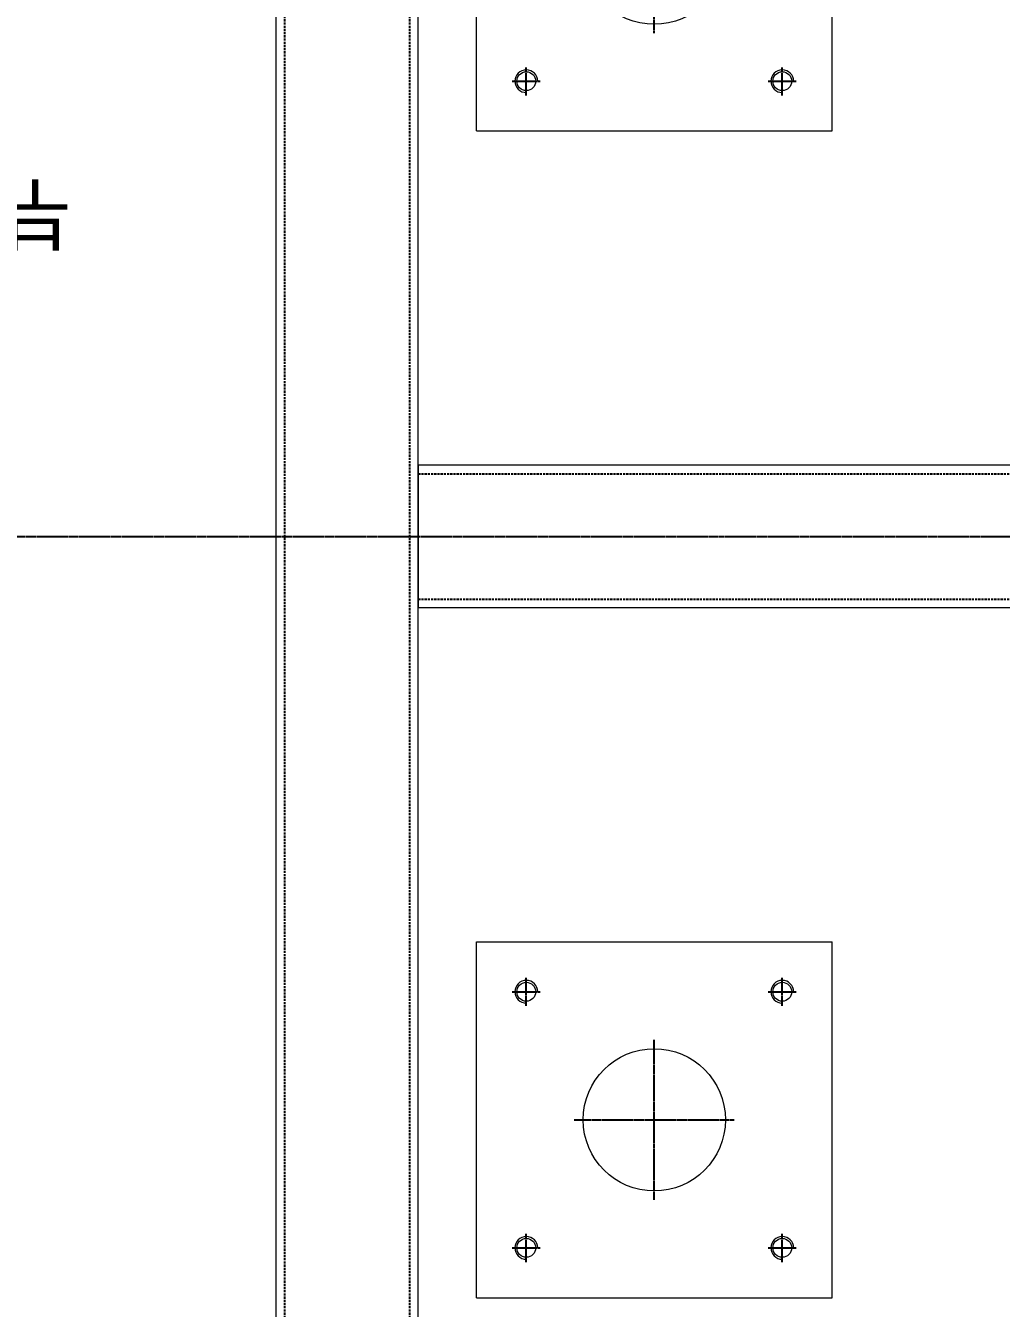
# Model space of a CAD drawing. Header units: millimetres. Extents: x -32759 to 129432, y 390 to 54305.
# Drawn here: x 17429.4 to 17772.4, y 24901.9 to 25352.7 of the extents above; entities that cross this region are included whole.
import ezdxf

# ---------------------------------------------------------------- set-up
doc = ezdxf.new("R2010")
doc.units = ezdxf.units.MM
doc.linetypes.add('CENTER', pattern=[2, 1.25, -0.25, 0.25, -0.25])
doc.linetypes.add('HIDDEN', pattern=[0.375, 0.25, -0.125])
doc.layers.add('_BODY', color=7, linetype='Continuous', lineweight=13)
doc.layers.add('CL', color=1, linetype='CENTER')
doc.layers.add('HL', color=2, linetype='HIDDEN')
doc.styles.add('한글', font='romans.shx', dxfattribs={"height": 4, "bigfont": 'whgtxt.shx'})

# ---------------------------------------------------------------- blocks, each defined once
blk = doc.blocks.new('ytutrt')
at = {"ltscale": 0.5}
blk.add_circle((311315.48, 30955.12), 25, dxfattribs=at)
at = {"layer": 'CL', "ltscale": 0.5}
for p, q in [((311315.48, 30983.25), (311315.48, 30926.98)), ((311287.35, 30955.12), (311343.61, 30955.12))]:
    blk.add_line(p, q, dxfattribs=at)
blk = doc.blocks.new('yudrr')
at = {"layer": 'CL', "ltscale": 0.5}
blk.add_line((310515.99, 31850.09), (310515.99, 31005.09), dxfattribs=at)
for p in [(-1004.49, 321.97), (-594.49, 321.97)]:
    blk.add_blockref('ytutrt', p)
blk = doc.blocks.new('fytfu')
at = {"ltscale": 0.5}
blk.add_circle((305262.18, 32187.61), 3.32, dxfattribs=at)
at = {"color": 1, "ltscale": 0.5}
blk.add_arc((305262.18, 32187.61), 4, 270, 180, dxfattribs=at)
at = {"layer": 'CL', "ltscale": 0.5}
for p, q in [((305262.18, 32192.61), (305262.18, 32182.61)), ((305257.18, 32187.61), (305267.18, 32187.61))]:
    blk.add_line(p, q, dxfattribs=at)
blk = doc.blocks.new('oerye')
at = {"ltscale": 0.5}
for p, q in [((303348.38, 32086.8), (303348.38, 31961.8)), ((303348.38, 32086.8), (303473.38, 32086.8)), ((303473.38, 32086.8), (303473.38, 31961.8)), ((303348.38, 31961.8), (303473.38, 31961.8))]:
    blk.add_line(p, q, dxfattribs=at)
blk.add_circle((303410.88, 32024.3), 25, dxfattribs=at)
at = {"layer": 'CL', "ltscale": 0.5}
for p, q in [((303410.88, 32052.43), (303410.88, 31996.16)), ((303382.75, 32024.3), (303439.02, 32024.3))]:
    blk.add_line(p, q, dxfattribs=at)
for p in [(-1896.3, -118.31), (-1806.3, -118.31), (-1896.3, -208.31), (-1806.3, -208.31)]:
    blk.add_blockref('fytfu', p)
blk = doc.blocks.new('uutetw')
for name, p in [('yudrr', (0, 0)), ('oerye', (6900.11, -747.21)), ('oerye', (7310.11, -747.21))]:
    blk.add_blockref(name, p)
blk = doc.blocks.new('uyiry')
at = {"ltscale": 0.5}
for p, q in [((283472.72, 1551.76), (282672.72, 1551.76)), ((282672.72, 1501.76), (283472.72, 1501.76))]:
    blk.add_line(p, q, dxfattribs=at)
at = {"layer": 'HL', "ltscale": 3}
for p, q in [((283472.72, 1548.76), (282672.72, 1548.76)), ((283472.72, 1504.76), (282672.72, 1504.76))]:
    blk.add_line(p, q, dxfattribs=at)
blk = doc.blocks.new('tyutfyr')
at = {"ltscale": 0.5}
for p, q in [((301101.88, 34045.84), (300801.88, 34045.84)), ((300801.88, 33995.84), (300801.88, 34045.84)), ((301101.88, 33995.84), (301101.88, 34045.84)), ((300801.88, 33995.84), (301101.88, 33995.84))]:
    blk.add_line(p, q, dxfattribs=at)
at = {"layer": 'HL', "ltscale": 3}
for p, q in [((301101.88, 34042.84), (300801.88, 34042.84)), ((301101.88, 33998.84), (300801.88, 33998.84))]:
    blk.add_line(p, q, dxfattribs=at)
blk = doc.blocks.new('y7irtyr')
at = {"color": 3}
blk.add_blockref('uyiry', (17197.19, 32831.58), dxfattribs=at)
at = {"rotation": 90}
blk.add_blockref('tyutfyr', (334290.75, -266768.55), dxfattribs=at)
blk = doc.blocks.new('sdfgsdfgcxvxbxcv')
at = {"rotation": 90}
for name, p in [('uutetw', (297271.368, -172622.863)), ('y7irtyr', (300244.611, -162376.775))]:
    blk.add_blockref(name, p, dxfattribs=at)
at = {"color": 2, "ltscale": 0.5, "insert": (265789.252, 137994.65, 0.008), "char_height": 24, "width": 2001.35079, "attachment_point": 1, "rotation": 180, "style": '한글'}
blk.add_mtext('부스바 연결', dxfattribs=at)

msp = doc.modelspace()

# ---------------------------------------------------------------- block references
at = {"layer": '_BODY'}
msp.add_blockref('sdfgsdfgcxvxbxcv', (-248343.91, -112719.97), dxfattribs=at)

doc.saveas('drawing.dxf')
